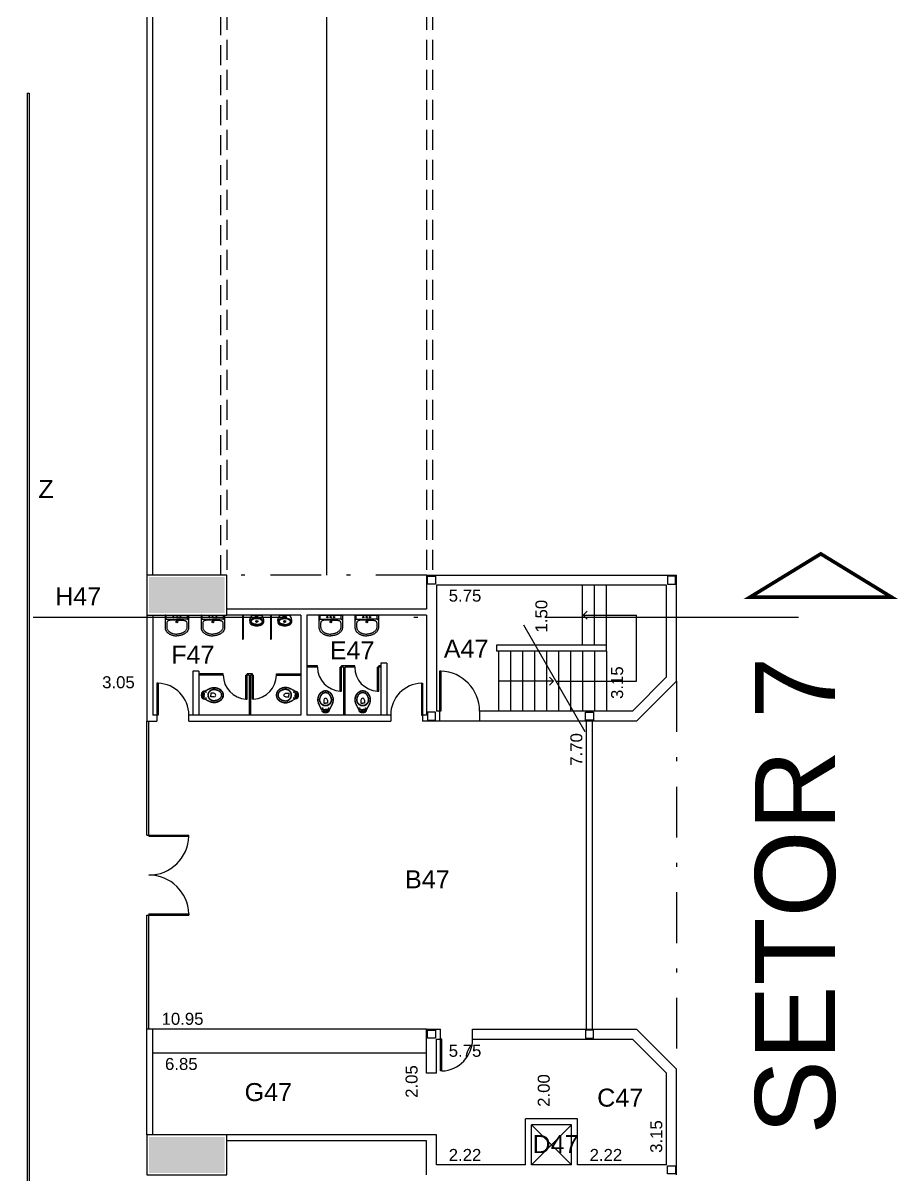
# Model space of a CAD drawing. Extents: x 1306 to 1544, y -75 to 211.
# Drawn here: x 1481.9 to 1503.79, y 127.08 to 155.88 of the extents above; entities that cross this region are included whole.
import ezdxf

# ---------------------------------------------------------------- set-up
doc = ezdxf.new("R2010")
doc.units = 0
doc.header["$LTSCALE"] = 2
doc.header["$PDMODE"] = 3
doc.linetypes.add('DASHDOT2', pattern=[12.7, 6.35, -3.175, 0, -3.175])
doc.linetypes.add('HIDDEN', pattern=[0.375, 0.25, -0.125])
doc.layers.get('0').update_dxf_attribs({"linetype": 'CONTINUOUS'})
doc.layers.get('DEFPOINTS').update_dxf_attribs({"linetype": 'CONTINUOUS'})
for name, color, linetype in [('01', 1, 'CONTINUOUS'), ('06', 6, 'CONTINUOUS'), ('DIVISÓRIAS-ARY', 2, 'CONTINUOUS'), ('ESQUADRIA-ARY', 2, 'CONTINUOUS'), ('HACHURAS-ARY', 9, 'CONTINUOUS'), ('INDIC-CORTE-TBS', 4, 'DASHDOT2'), ('INDICAÇÕES-ARY', 2, 'CONTINUOUS'), ('L_DECA', 7, 'CONTINUOUS'), ('PAREDE-ALTA-ARY', 1, 'CONTINUOUS'), ('PAREDE-BAIXA-ARY', 2, 'CONTINUOUS'), ('PEÇAS-SANIT-ARY', 7, 'CONTINUOUS'), ('PILARES-PRINC-ARY', 5, 'CONTINUOUS'), ('PILARES-SECUND-ARY', 5, 'CONTINUOUS'), ('PROJ-COBERTURA-ARY', 7, 'DASHDOT2'), ('RAMPA-INT-ARY', 7, 'CONTINUOUS'), ('RAMPA-PROJ-ARY', 7, 'HIDDEN'), ('TEXTO-PB-COR-ARY', 12, 'CONTINUOUS'), ('TEXTO-PB-COTAS-ARY', 12, 'CONTINUOUS'), ('TEXTOG-EP-ARY', 11, 'CONTINUOUS')]:
    doc.layers.add(name, color=color, linetype=linetype)
doc.styles.add('ARIAL', font='arial.ttf', dxfattribs={"height": 0.5})
doc.styles.add('SEM_ESCALA', font='arial.ttf')
doc.dimstyles.new('DIMTIC100-ARY', dxfattribs={"dimtxt": 0.3, "dimasz": 0.12, "dimexe": 0.1, "dimexo": 0.15, "dimgap": 0.1, "dimtad": 1, "dimjust": 1, "dimtoh": 1, "dimrnd": 0.01, "dimzin": 0, "dimdsep": 46, "dimtxsty": 'SEM_ESCALA', "dimblk1": 'NONE', "dimblk2": 'NONE', "dimsah": 1, "dimcen": -0.1, "dimdle": 0.06, "dimse1": 1, "dimse2": 1, "dimsd1": 1, "dimsd2": 1, "dimclrd": 1, "dimclre": 1, "dimclrt": 2, "dimadec": 0, "dimazin": 0, "dimtfac": 1, "dimtix": 1, "dimtmove": 2, "dimatfit": 3, "dimldrblk": 'NONE', "dimfxl": 1, "dimtolj": 1, "dimtzin": 0, "dimarcsym": 0})

# ---------------------------------------------------------------- blocks, each defined once
blk = doc.blocks.new('RAV10')
at = {"layer": 'L_DECA'}
blk.add_lwpolyline([(4.6, -12.9), (8.2, -12.9), (8.2, -12.9), (8.7, -13), (9.2, -13.2), (9.6, -13.5), (9.9, -14), (10.1, -14.3), (10.1, -14.3), (10.1, -14.3), (10.1, -14.3), (10.1, -14.3), (10.1, -14.3), (12.2, -18), (12.2, -18), (12.5, -18.6), (12.8, -19.1), (13.1, -19.6), (13.3, -20.1), (13.3, -20.1), (13.6, -20.6), (13.9, -21.1), (14.2, -21.5), (14.5, -22.1), (14.7, -22.6), (15, -23.1), (15.3, -23.6), (15.5, -24.1), (15.5, -24.1), (15.9, -24.8), (16.3, -25.6), (16.6, -26.3), (16.9, -27), (17.2, -27.8), (17.5, -28.6), (17.8, -29.4), (18, -30.2), (18, -30.2), (18.3, -31.4), (18.6, -32.6), (18.8, -33.9), (19, -35.2), (19.1, -36.4), (19.1, -37.7), (19.1, -39), (19, -40.3), (19, -40.3), (18.8, -41.6), (18.6, -42.9), (18.2, -44.2), (17.9, -45.5), (17.4, -46.8), (16.9, -48), (16.4, -49.3), (15.8, -50.4), (15.8, -50.4), (15.2, -51.4), (14.6, -52.3), (13.9, -53.1), (13.3, -53.9), (12.5, -54.8), (11.7, -55.5), (10.9, -56.3), (10.1, -57), (10.1, -57), (9, -57.8), (7.9, -58.5), (6.6, -59.1), (5.4, -59.6), (4.1, -60), (2.8, -60.3), (1.4, -60.4), (0, -60.5), (0, -60.5), (-1.4, -60.4), (-2.7, -60.3), (-4, -60), (-5.3, -59.6), (-6.6, -59.1), (-7.8, -58.5), (-9, -57.8), (-10.1, -57), (-10.1, -57), (-10.9, -56.3), (-11.7, -55.5), (-12.5, -54.8), (-13.2, -53.9), (-13.9, -53.1), (-14.5, -52.3), (-15.1, -51.4), (-15.7, -50.4), (-15.7, -50.4), (-16.3, -49.3), (-16.9, -48), (-17.4, -46.8), (-17.8, -45.5), (-18.2, -44.2), (-18.5, -42.9), (-18.7, -41.6), (-19, -40.3), (-19, -40.3), (-19, -39), (-19, -37.7), (-19, -36.4), (-18.9, -35.2), (-18.7, -33.9), (-18.5, -32.6), (-18.2, -31.4), (-17.9, -30.2), (-17.9, -30.2), (-17.7, -29.4), (-17.4, -28.6), (-17.1, -27.8), (-16.9, -27), (-16.6, -26.3), (-16.2, -25.6), (-15.8, -24.8), (-15.5, -24.1), (-15.5, -24.1), (-15.2, -23.6), (-15, -23.1), (-14.7, -22.6), (-14.4, -22.1), (-14.2, -21.5), (-13.9, -21.1), (-13.6, -20.6), (-13.3, -20.1), (-13.3, -20.1), (-13.1, -19.6), (-12.8, -19.1), (-12.4, -18.6), (-12.1, -18), (-10.1, -14.3), (-10.1, -14.3), (-10.1, -14.3), (-10.1, -14.3), (-10.1, -14.3), (-10.1, -14.3), (-9.8, -14), (-9.8, -14), (-9.6, -13.5), (-9.1, -13.2), (-8.6, -13), (-8.1, -12.9), (-4.5, -12.9)], dxfattribs=at)
at = {"layer": 'L_DECA', "color": 1}
for points in [[(12.2, -18), (13.3, -20.1), (13.3, -20.1), (13.6, -20.6), (13.8, -21.1), (14.1, -21.5), (14.3, -22.1), (14.5, -22.6), (14.7, -23.1), (15, -23.6), (15.2, -24.1), (15.2, -24.1), (15.5, -24.8), (15.9, -25.6), (16.2, -26.3), (16.6, -27.1), (16.9, -27.8), (17.1, -28.5), (17.4, -29.4), (17.6, -30.2), (17.6, -30.2), (17.9, -31.4), (18.1, -32.6), (18.3, -33.9), (18.5, -35.2), (18.5, -36.4), (18.5, -37.7), (18.5, -39), (18.4, -40.3), (18.4, -40.3), (18.2, -41.6), (17.9, -42.9), (17.6, -44.2), (17.2, -45.5), (16.7, -46.8), (16.2, -48), (15.6, -49.3), (15, -50.4), (15, -50.4), (14.4, -51.2), (13.9, -52), (13.3, -52.8), (12.8, -53.5), (12.2, -54.2), (11.5, -54.9), (10.9, -55.5), (10.1, -56.2), (10.1, -56.2), (9, -57.1), (7.9, -57.8), (6.6, -58.4), (5.4, -58.9), (4.1, -59.3), (2.8, -59.6), (1.4, -59.8), (0, -59.8), (0, -59.8), (-1.4, -59.8), (-2.7, -59.6), (-4.1, -59.3), (-5.3, -58.9), (-6.6, -58.4), (-7.8, -57.8), (-9, -57.1), (-10.1, -56.2), (-10.1, -56.2), (-10.8, -55.5), (-11.5, -54.9), (-12.1, -54.2), (-12.7, -53.5), (-13.3, -52.8), (-13.9, -52), (-14.4, -51.2), (-14.9, -50.4), (-14.9, -50.4), (-15.5, -49.3), (-16.1, -48), (-16.6, -46.8), (-17.1, -45.5), (-17.5, -44.2), (-17.9, -42.9), (-18.1, -41.6), (-18.3, -40.3), (-18.3, -40.3), (-18.4, -39.1), (-18.5, -37.7), (-18.5, -36.4), (-18.4, -35.2), (-18.2, -33.9), (-18, -32.6), (-17.8, -31.4), (-17.5, -30.2), (-17.5, -30.2), (-17.3, -29.4), (-17, -28.6), (-16.8, -27.8), (-16.5, -27.1), (-16.2, -26.3), (-15.8, -25.6), (-15.5, -24.8), (-15.2, -24.1), (-15.2, -24.1), (-15, -23.6), (-14.7, -23.1), (-14.5, -22.6), (-14.2, -22.1), (-14, -21.5), (-13.7, -21.1), (-13.5, -20.6), (-13.2, -20.1), (-12.1, -18)], [(-12.9, -30.2), (-12.9, -30.2), (-12.4, -29.3), (-11.9, -28.4), (-11.2, -27.7), (-10.6, -26.9), (-9.9, -26.2), (-9.2, -25.6), (-8.4, -25), (-7.5, -24.4), (-6.7, -23.9), (-5.8, -23.5), (-4.9, -23.1), (-3.9, -22.8), (-3, -22.6), (-2, -22.4), (-1, -22.3), (0, -22.2), (0, -22.2), (1, -22.3), (2, -22.4), (3, -22.6), (4, -22.8), (5, -23.1), (5.8, -23.5), (6.8, -23.9), (7.6, -24.4), (8.5, -25), (9.3, -25.6), (10, -26.2), (10.6, -26.9), (11.3, -27.7), (12, -28.4), (12.5, -29.3), (13, -30.2), (13, -30.2), (13.6, -31.3), (14, -32.6), (14.3, -33.8), (14.6, -35.1), (14.7, -36.4), (14.7, -37.7), (14.7, -39), (14.4, -40.3), (14.4, -40.3), (14.2, -41.6), (13.8, -42.9), (13.4, -44.2), (12.9, -45.5), (12.4, -46.8), (11.7, -48), (11.1, -49.3), (10.4, -50.4), (10.4, -50.4), (9.4, -51.7), (8.4, -52.8), (7.2, -53.8), (5.9, -54.6), (4.5, -55.2), (3.1, -55.8), (1.5, -56.1), (0, -56.2), (0, -56.2), (-1.5, -56.1), (-3.1, -55.8), (-4.4, -55.2), (-5.8, -54.6), (-7.1, -53.8), (-8.3, -52.8), (-9.3, -51.7), (-10.3, -50.4), (-10.3, -50.4), (-11, -49.3), (-11.7, -48), (-12.3, -46.8), (-12.8, -45.5), (-13.3, -44.2), (-13.7, -42.9), (-14.1, -41.6), (-14.4, -40.3), (-14.4, -40.3), (-14.6, -39), (-14.7, -37.7), (-14.6, -36.4), (-14.5, -35.1), (-14.2, -33.8), (-13.9, -32.6), (-13.5, -31.3), (-12.9, -30.2)], [(-12, -30.2), (-12, -30.2), (-11.5, -29.4), (-11, -28.6), (-10.4, -27.9), (-9.8, -27.2), (-9.1, -26.7), (-8.5, -26.1), (-7.7, -25.5), (-6.9, -25), (-6.1, -24.6), (-5.3, -24.2), (-4.5, -23.9), (-3.6, -23.6), (-2.8, -23.4), (-1.8, -23.2), (-0.9, -23.2), (0, -23.1), (0, -23.1), (0.9, -23.2), (1.9, -23.2), (2.8, -23.4), (3.6, -23.6), (4.5, -23.9), (5.4, -24.2), (6.2, -24.6), (7, -25), (7.7, -25.5), (8.5, -26.1), (9.2, -26.7), (9.8, -27.2), (10.4, -27.9), (11, -28.6), (11.5, -29.4), (12, -30.2), (12, -30.2), (12.7, -31.3), (13.2, -32.6), (13.6, -33.8), (13.9, -35), (14.1, -36.4), (14.1, -37.7), (14.1, -39), (13.9, -40.3), (13.9, -40.3), (13.6, -41.7), (13.2, -43), (12.8, -44.3), (12.3, -45.5), (11.7, -46.9), (11.1, -48.1), (10.4, -49.3), (9.6, -50.4), (9.6, -50.4), (8.8, -51.6), (7.8, -52.6), (6.7, -53.5), (5.5, -54.2), (4.2, -54.8), (2.8, -55.3), (1.5, -55.5), (0, -55.7), (0, -55.7), (-1.5, -55.5), (-2.8, -55.3), (-4.2, -54.8), (-5.4, -54.2), (-6.6, -53.5), (-7.7, -52.6), (-8.7, -51.6), (-9.6, -50.4), (-9.6, -50.4), (-10.3, -49.3), (-11, -48.1), (-11.7, -46.9), (-12.2, -45.5), (-12.7, -44.3), (-13.1, -43), (-13.5, -41.7), (-13.8, -40.3), (-13.8, -40.3), (-14, -39), (-14.1, -37.7), (-14, -36.4), (-13.9, -35), (-13.6, -33.8), (-13.2, -32.6), (-12.7, -31.3), (-12, -30.2)], [(-7.7, -9.4), (-8.1, -10.1), (-8.5, -10.8), (-8.6, -11.4), (-8.8, -12.2), (-8.8, -13.1)], [(-5.1, -12.9), (-5.1, -9.7), (-5.1, -7.8), (-5.1, -7.8), (-5.2, -7.6), (-5.3, -7.5), (-5.5, -7.4), (-5.9, -7.6), (-5.9, -7.6), (-6.4, -8), (-7.1, -8.6), (-7.7, -9.4)], [(5.1, -9.3), (5, -8.9), (4.6, -8.3), (3.9, -7.8), (3.1, -7.7), (0, -7.7), (-3.1, -7.7), (-3.1, -7.7), (-3.9, -7.8), (-4.5, -8.3), (-5, -8.9), (-5.1, -9.7)], [(4.6, -12.9), (4.6, -12.9), (4.2, -12.9), (3.9, -12.6), (3.6, -12.4), (3.6, -12), (3.6, -10.7), (3.6, -10.7), (3.6, -10.5), (3.6, -10.4), (3.7, -10.2), (3.9, -10.1), (3.9, -10.1), (3.9, -9.9), (3.9, -9.7), (3.8, -9.5), (3.6, -9.4), (0, -9.4), (-3.5, -9.4), (-3.5, -9.4), (-3.7, -9.5), (-3.9, -9.7), (-3.9, -9.9), (-3.8, -10.1), (-3.8, -10.1), (-3.6, -10.2), (-3.6, -10.4), (-3.5, -10.5), (-3.5, -10.7), (-3.5, -12), (-3.5, -12), (-3.6, -12.4), (-3.8, -12.6), (-4.1, -12.9), (-4.5, -12.9)], [(3.7, -10.3), (0, -10.3), (-3.6, -10.3)], [(5.1, -12.9), (5.1, -9.7), (5.1, -7.8), (5.1, -7.8), (5.2, -7.6), (5.3, -7.5), (5.5, -7.4), (5.9, -7.6), (5.9, -7.6), (6.4, -8), (7.1, -8.6), (7.7, -9.4)], [(7.7, -9.4), (8.1, -10.1), (8.5, -10.8), (8.6, -11.4), (8.8, -12.2), (8.8, -13.1)], [(-4.5, -37), (-4.5, -29), (0, -29)], [(4.6, -37), (4.6, -29), (0, -29)]]:
    blk.add_lwpolyline(points, dxfattribs=at)
at = {"layer": 'L_DECA', "color": 7}
for points in [[(10.1, -14.3), (10.1, -14.3), (10.1, -14.3), (10.1, -14.3), (10.1, -14.3), (10.1, -14.3), (9.6, -11.3), (9.6, -11.3), (9.3, -10.2), (8.9, -9.3), (8.3, -8.5), (7.7, -7.7), (6.9, -7), (6.1, -6.5), (5.1, -6.2), (4.1, -5.9), (4.1, -5.9), (3.6, -5.8), (3.1, -5.7), (2.6, -5.6), (2, -5.6), (1.5, -5.6), (1, -5.5), (0.5, -5.5), (0, -5.5), (0, -5.5), (-0.5, -5.5), (-1, -5.5), (-1.5, -5.6), (-2, -5.6), (-2.5, -5.6), (-3, -5.7), (-3.5, -5.8), (-4, -5.9), (-4, -5.9), (-5, -6.2), (-6, -6.5), (-6.9, -7), (-7.6, -7.7), (-8.2, -8.5), (-8.8, -9.3), (-9.3, -10.2), (-9.6, -11.3), (-10, -14.3), (-10, -14.3), (-10, -14.3), (-10, -14.3), (-10, -14.3), (-10.1, -14.3)], [(-4.5, -12.9), (0, -12.9)], [(4.6, -12.9), (0, -12.9)]]:
    blk.add_lwpolyline(points, dxfattribs=at)
at = {"layer": 'L_DECA', "color": 1}
for centre in [(-7.6, -17), (7.6, -17)]:
    blk.add_circle(centre, 0.672, dxfattribs=at)
blk.add_arc((0, -37), 4.56, 180, 0, dxfattribs=at)
blk = doc.blocks.new('DUO04')
at = {"layer": 'L_DECA'}
blk.add_line((-27.8, 0), (27.8, 0), dxfattribs=at)
at = {"layer": 'L_DECA', "color": 1}
for p, q in [((-26.5, -9.9), (-26.5, 0)), ((26.5, -9.9), (26.5, 0)), ((-26.5, -9.9), (0, -9.9)), ((26.5, -9.9), (0, -9.9))]:
    blk.add_line(p, q, dxfattribs=at)
at = {"layer": 'L_DECA', "color": 7}
for points in [[(-27.8, 0), (-27.8, 0), (-28.5, -0.1), (-29.1, -0.3), (-29.4, -0.8), (-29.5, -1.4), (-29.5, -23.9)], [(27.8, 0), (27.8, 0), (28.5, -0.1), (29.1, -0.3), (29.4, -0.8), (29.5, -1.4), (29.5, -23.9)], [(-29.5, -23.9), (-29.5, -29.7), (-29.5, -29.7), (-29.4, -32.1), (-28.9, -34.4), (-28.2, -36.5), (-27.2, -38.6), (-26.1, -40.5), (-24.7, -42.2), (-23.1, -43.8), (-21.3, -45.2), (-21.3, -45.2), (-20.2, -45.9), (-19.1, -46.6), (-18, -47.2), (-16.9, -47.9), (-15.7, -48.4), (-14.5, -49), (-13.3, -49.4), (-12.1, -49.9), (-10.8, -50.3), (-9.5, -50.5), (-8.2, -50.9), (-6.7, -51.1), (-4.8, -51.4), (-2.9, -51.5), (-1.4, -51.5), (0, -51.5)], [(29.5, -23.9), (29.5, -29.7), (29.5, -29.7), (29.4, -32.1), (28.9, -34.4), (28.2, -36.5), (27.2, -38.6), (26.1, -40.5), (24.7, -42.2), (23.1, -43.8), (21.3, -45.2), (21.3, -45.2), (20.2, -45.9), (19.1, -46.6), (18, -47.2), (16.9, -47.9), (15.7, -48.4), (14.5, -49), (13.3, -49.4), (12.1, -49.9), (10.8, -50.3), (9.5, -50.5), (8.2, -50.9), (6.7, -51.1), (4.8, -51.4), (2.9, -51.5), (1.4, -51.5), (0, -51.5)]]:
    blk.add_lwpolyline(points, dxfattribs=at)
at = {"layer": 'L_DECA', "color": 1}
for points in [[(-26.5, -9.9), (-26.9, -10), (-27.5, -10.1), (-28, -10.6), (-28.4, -11.2), (-28.7, -11.9), (-29, -12.7), (-29.2, -13.7), (-29.4, -15), (-29.5, -16.8)], [(0, -12.4), (0, -12.4), (-0.8, -12.4), (-1.4, -12.4), (-1.1, -12.4), (-1.8, -12.4), (-2.5, -12.4), (-3.3, -12.4), (-3.9, -12.4), (-4.7, -12.4), (-7.9, -12.4), (-8.6, -12.4), (-9.3, -12.4), (-10, -12.4), (-10.7, -12.4), (-11.4, -12.4), (-12, -12.4), (-12.7, -12.4), (-12.7, -12.4), (-13.7, -12.4), (-14.7, -12.5), (-15.8, -12.6), (-16.8, -12.8), (-17.8, -13), (-18.8, -13.2), (-19.8, -13.5), (-20.8, -13.7), (-20.8, -13.7), (-21.7, -14.1), (-22.6, -14.7), (-23.3, -15.4), (-23.9, -16.1), (-24.5, -17), (-24.8, -18), (-25.1, -19), (-25.2, -20), (-25.2, -20), (-25.2, -21.8), (-25.2, -23.1), (-25.2, -23.9)], [(-25.2, -23.9), (-25.2, -27.3), (-25.2, -29.6), (-25.2, -29.6), (-25, -31.4), (-24.8, -33.1), (-24.2, -34.8), (-23.5, -36.3), (-22.6, -37.8), (-21.6, -39.1), (-20.4, -40.4), (-19.1, -41.4), (-19.1, -41.4), (-18.1, -42.1), (-17.1, -42.7), (-16.2, -43.3), (-15.2, -43.9), (-14.1, -44.4), (-13, -44.8), (-11.9, -45.3), (-10.8, -45.7), (-9.7, -46.1), (-8.6, -46.4), (-6.7, -46.8), (-5.2, -47), (-3.3, -47.2), (-2.1, -47.2), (-1, -47.2), (0, -47.2)], [(0, -12.4), (0, -12.4), (0.8, -12.4), (1.4, -12.4), (1.1, -12.4), (1.8, -12.4), (2.5, -12.4), (3.3, -12.4), (3.9, -12.4), (4.7, -12.4), (7.9, -12.4), (8.6, -12.4), (9.3, -12.4), (10, -12.4), (10.7, -12.4), (11.4, -12.4), (12, -12.4), (12.7, -12.4), (12.7, -12.4), (13.7, -12.4), (14.7, -12.5), (15.8, -12.6), (16.8, -12.8), (17.8, -13), (18.8, -13.2), (19.8, -13.5), (20.8, -13.7), (20.8, -13.7), (21.7, -14.1), (22.6, -14.7), (23.3, -15.4), (23.9, -16.1), (24.5, -17), (24.8, -18), (25.1, -19), (25.2, -20), (25.2, -20), (25.2, -21.8), (25.2, -23.1), (25.2, -23.9)], [(25.2, -23.9), (25.2, -27.3), (25.2, -29.6), (25.2, -29.6), (25, -31.4), (24.8, -33.1), (24.2, -34.8), (23.5, -36.3), (22.6, -37.8), (21.6, -39.1), (20.4, -40.4), (19.1, -41.4), (19.1, -41.4), (18.1, -42.1), (17.1, -42.7), (16.2, -43.3), (15.2, -43.9), (14.1, -44.4), (13, -44.8), (11.9, -45.3), (10.8, -45.7), (9.7, -46.1), (8.6, -46.4), (6.7, -46.8), (5.2, -47), (3.3, -47.2), (2.1, -47.2), (1, -47.2), (0, -47.2)], [(26.5, -9.9), (26.9, -10), (27.5, -10.1), (28, -10.6), (28.4, -11.2), (28.7, -11.9), (29, -12.7), (29.2, -13.7), (29.4, -15), (29.5, -16.8)]]:
    blk.add_lwpolyline(points, dxfattribs=at)
for centre, radius in [((-8.5, -4.9), 1.75), ((0, -17), 2.25), ((0, -4.9), 1.75), ((0, -17), 0.981), ((8.5, -4.9), 1.75)]:
    blk.add_circle(centre, radius, dxfattribs=at)
blk = doc.blocks.new('MIC01')
at = {"layer": 'L_DECA'}
blk.add_line((-10, 0), (10, 0), dxfattribs=at)
at = {"layer": 'L_DECA', "color": 1}
for p, q in [((-5.3, 0), (-4.5, -2.2)), ((5.3, 0), (4.5, -2.2)), ((-4.5, -2.2), (0, -2.2)), ((4.5, -2.2), (0, -2.2))]:
    blk.add_line(p, q, dxfattribs=at)
for points in [[(0, -7.1, 0.058109), (-7, -8, 0.07175), (-12.3, -10.1, 0.106494), (-16.3, -13.6, 0.158235), (-17.4, -17.1, 0.158235)], [(0, -23.1, -0.04416), (-5.4, -22.6, -0.058504), (-9.4, -21.4, -0.100522), (-12.6, -19.1, -0.041446), (-13.7, -17.2, -0.101301), (-14.1, -15.3, -0.003595), (-14.1, -15.1)], [(17.4, -17.1, 0.158235), (16.3, -13.6, 0.106494), (12.3, -10.1, 0.07175), (7, -8, 0.058109), (0, -7.1, 0.058109)], [(0, -23.1, 0.04416), (5.4, -22.6, 0.058504), (9.4, -21.4, 0.100522), (12.6, -19.1, 0.041446), (13.7, -17.2, 0.101301), (14.1, -15.3, 0.003595), (14.1, -15.1)]]:
    blk.add_lwpolyline(points, format="xyb", dxfattribs=at)
at = {"layer": 'L_DECA'}
blk.add_lwpolyline([(-17.4, -17.1, 0.158235), (-16.3, -20.6, 0.106494), (-12.3, -24.1, 0.07175), (-7, -26.2, 0.058109), (0, -27, 0.058109), (7, -26.2, 0.07175), (12.3, -24.1, 0.106494), (16.3, -20.6, 0.158235), (17.4, -17.1, 0.158235)], format="xyb", dxfattribs=at)
at = {"layer": 'L_DECA', "color": 1}
blk.add_lwpolyline([(0, -9, 0.056411), (-5.8, -9.7, 0.070161), (-10.3, -11.4, 0.106104), (-13.6, -14.3, 0.161988), (-14.5, -17.1, 0.161988), (-13.6, -19.9, 0.106104), (-10.3, -22.8, 0.070161), (-5.8, -24.5, 0.056411), (0, -25.1, 0.056411), (5.8, -24.5, 0.070161), (10.3, -22.8, 0.106104), (13.6, -19.9, 0.161988), (14.5, -17.1, 0.161988), (13.6, -14.3, 0.106104), (10.3, -11.4, 0.070161), (5.8, -9.7, 0.056411)], format="xyb", close=True, dxfattribs=at)
for centre, radius in [((-2, -14.6), 0.51), ((-2, -16.7), 0.51), ((0, -4.7), 1.76), ((0, -4.7), 0.844), ((0, -13.6), 0.51), ((0, -15.7), 0.51), ((0, -17.8), 0.51), ((2, -14.6), 0.51), ((2, -16.7), 0.51)]:
    blk.add_circle(centre, radius, dxfattribs=at)
at = {"layer": 'L_DECA'}
for centre, start, end in [((-2.6, -13.5), 118.7979, 195.9069), ((2.6, -13.5), 344.0931, 61.2021)]:
    blk.add_arc(centre, 15.4, start, end, dxfattribs=at)
blk = doc.blocks.new('*D86')
at = {"layer": 'DEFPOINTS', "color": 0, "linetype": 'ByBlock', "ltscale": 0.5}
for p in [(1485.144, 130.127), (1491.994, 130.127), (1491.994, 129.598)]:
    blk.add_point(p, dxfattribs=at)
at = {"color": 2, "linetype": 'ByBlock', "ltscale": 0.5, "insert": (1485.855, 129.851), "char_height": 0.3, "attachment_point": 5, "style": 'SEM_ESCALA'}
blk.add_mtext('\\A1;6.85', dxfattribs=at)
blk = doc.blocks.new('_NONE')
at = {"color": 0, "linetype": 'ByBlock', "ltscale": 0.5}
blk.add_circle((0, 0), 0.25, dxfattribs=at)
blk = doc.blocks.new('*D87')
at = {"layer": 'DEFPOINTS', "color": 0, "linetype": 'ByBlock', "ltscale": 0.5}
for p in [(1491.994, 130.127), (1491.872, 128.077), (1491.994, 128.077)]:
    blk.add_point(p, dxfattribs=at)
at = {"color": 2, "linetype": 'ByBlock', "ltscale": 0.5, "insert": (1491.619, 129.414), "char_height": 0.3, "attachment_point": 5, "rotation": 90, "style": 'SEM_ESCALA'}
blk.add_mtext('\\A1;2.05', dxfattribs=at)
blk = doc.blocks.new('*D88')
at = {"layer": 'DEFPOINTS', "color": 0, "linetype": 'ByBlock', "ltscale": 0.5}
for p in [(1492.244, 127.327), (1494.469, 127.327), (1494.469, 127.327)]:
    blk.add_point(p, dxfattribs=at)
at = {"color": 2, "linetype": 'ByBlock', "ltscale": 0.5, "insert": (1492.954, 127.578), "char_height": 0.3, "attachment_point": 5, "style": 'SEM_ESCALA'}
blk.add_mtext('\\A1;2.22', dxfattribs=at)
blk = doc.blocks.new('*D89')
at = {"layer": 'DEFPOINTS', "color": 0, "linetype": 'ByBlock', "ltscale": 0.5}
for p in [(1495.769, 127.327), (1497.994, 127.327), (1497.994, 127.327)]:
    blk.add_point(p, dxfattribs=at)
at = {"color": 2, "linetype": 'ByBlock', "ltscale": 0.5, "insert": (1496.479, 127.578), "char_height": 0.3, "attachment_point": 5, "style": 'SEM_ESCALA'}
blk.add_mtext('\\A1;2.22', dxfattribs=at)
blk = doc.blocks.new('*D90')
at = {"layer": 'DEFPOINTS', "color": 0, "linetype": 'ByBlock', "ltscale": 0.5}
for p in [(1497.994, 130.477), (1497.994, 130.477), (1497.994, 127.327)]:
    blk.add_point(p, dxfattribs=at)
at = {"color": 2, "linetype": 'ByBlock', "ltscale": 0.5, "insert": (1497.74, 128.038), "char_height": 0.3, "attachment_point": 5, "rotation": 90, "style": 'SEM_ESCALA'}
blk.add_mtext('\\A1;3.15', dxfattribs=at)
blk = doc.blocks.new('*D91')
at = {"layer": 'DEFPOINTS', "color": 0, "linetype": 'ByBlock', "ltscale": 0.5}
for p in [(1494.469, 130.477), (1495.178, 130.477), (1494.469, 128.477)]:
    blk.add_point(p, dxfattribs=at)
at = {"color": 2, "linetype": 'ByBlock', "ltscale": 0.5, "insert": (1494.925, 129.189), "char_height": 0.3, "attachment_point": 5, "rotation": 90, "style": 'SEM_ESCALA'}
blk.add_mtext('\\A1;2.00', dxfattribs=at)
blk = doc.blocks.new('*D92')
at = {"layer": 'DEFPOINTS', "color": 0, "linetype": 'ByBlock', "ltscale": 0.5}
for p in [(1492.244, 130.477), (1497.994, 130.477), (1497.994, 129.927)]:
    blk.add_point(p, dxfattribs=at)
at = {"color": 2, "linetype": 'ByBlock', "ltscale": 0.5, "insert": (1492.954, 130.18), "char_height": 0.3, "attachment_point": 5, "style": 'SEM_ESCALA'}
blk.add_mtext('\\A1;5.75', dxfattribs=at)
blk = doc.blocks.new('*D93')
at = {"layer": 'DEFPOINTS', "color": 0, "linetype": 'ByBlock', "ltscale": 0.5}
for p in [(1497.994, 141.827), (1497.994, 141.827), (1497.994, 138.677)]:
    blk.add_point(p, dxfattribs=at)
at = {"color": 2, "linetype": 'ByBlock', "ltscale": 0.5, "insert": (1497.74, 139.388), "char_height": 0.3, "attachment_point": 5, "rotation": 90, "style": 'SEM_ESCALA'}
blk.add_mtext('\\A1;3.15', dxfattribs=at)
blk = doc.blocks.new('*D94')
at = {"layer": 'DEFPOINTS', "color": 0, "linetype": 'ByBlock', "ltscale": 0.5}
for p in [(1492.244, 141.827), (1497.994, 141.827), (1497.994, 141.31)]:
    blk.add_point(p, dxfattribs=at)
at = {"color": 2, "linetype": 'ByBlock', "ltscale": 0.5, "insert": (1492.954, 141.563), "char_height": 0.3, "attachment_point": 5, "style": 'SEM_ESCALA'}
blk.add_mtext('\\A1;5.75', dxfattribs=at)
blk = doc.blocks.new('*D95')
at = {"layer": 'DEFPOINTS', "color": 0, "linetype": 'ByBlock', "ltscale": 0.5}
for p in [(1495.119, 141.827), (1495.894, 141.827), (1495.894, 140.327)]:
    blk.add_point(p, dxfattribs=at)
at = {"color": 2, "linetype": 'ByBlock', "ltscale": 0.5, "insert": (1494.866, 141.052), "char_height": 0.3, "attachment_point": 5, "rotation": 90, "style": 'SEM_ESCALA'}
blk.add_mtext('\\A1;1.50', dxfattribs=at)
blk = doc.blocks.new('*D96')
at = {"layer": 'DEFPOINTS', "color": 0, "linetype": 'ByBlock', "ltscale": 0.5}
for p in [(1495.969, 138.427), (1495.994, 130.727), (1495.994, 130.727)]:
    blk.add_point(p, dxfattribs=at)
at = {"color": 2, "linetype": 'ByBlock', "ltscale": 0.5, "insert": (1495.741, 137.719), "char_height": 0.3, "attachment_point": 5, "rotation": 90, "style": 'SEM_ESCALA'}
blk.add_mtext('\\A1;7.70', dxfattribs=at)
blk = doc.blocks.new('*D97')
at = {"layer": 'DEFPOINTS', "color": 0, "linetype": 'ByBlock', "ltscale": 0.5}
for p in [(1485.044, 132.152), (1495.994, 132.152), (1495.994, 130.727)]:
    blk.add_point(p, dxfattribs=at)
at = {"color": 2, "linetype": 'ByBlock', "ltscale": 0.5, "insert": (1485.886, 130.98), "char_height": 0.3, "attachment_point": 5, "style": 'SEM_ESCALA'}
blk.add_mtext('\\A1;10.95', dxfattribs=at)
blk = doc.blocks.new('*D99')
at = {"layer": 'DEFPOINTS', "color": 0, "linetype": 'ByBlock', "ltscale": 0.5}
for p in [(1481.947, 139.144), (1481.947, 138.427), (1484.994, 138.427)]:
    blk.add_point(p, dxfattribs=at)
at = {"color": 2, "linetype": 'ByBlock', "ltscale": 0.5, "insert": (1484.283, 139.397), "char_height": 0.3, "attachment_point": 5, "style": 'SEM_ESCALA'}
blk.add_mtext('\\A1;3.05', dxfattribs=at)

msp = doc.modelspace()

# ---------------------------------------------------------------- hatches: boundary and pattern name
at = {"layer": 'HACHURAS-ARY', "ltscale": 0.5}
for points in [[(1486.944, 142.027), (1485.044, 142.027), (1485.044, 141.127), (1486.944, 141.127)], [(1486.944, 128.027), (1485.044, 128.027), (1485.044, 127.127), (1486.944, 127.127)]]:
    msp.add_hatch(color=256, dxfattribs=at).paths.add_polyline_path(points)

# ---------------------------------------------------------------- linework, layer by layer
at = {"layer": '01', "ltscale": 0.5}
for p, q in [((1494.469, 127.327), (1494.469, 128.477)), ((1494.619, 127.327), (1494.619, 128.327)), ((1495.619, 127.327), (1495.619, 128.327)), ((1495.769, 127.327), (1495.769, 128.477))]:
    msp.add_line(p, q, dxfattribs=at)
at = {"layer": '06', "ltscale": 0.5}
for p, q in [((1495.908, 141.077), (1496.007, 141.176)), ((1495.908, 141.077), (1496.007, 140.978)), ((1495.167, 139.427), (1495.068, 139.526)), ((1495.167, 139.427), (1495.068, 139.328))]:
    msp.add_line(p, q, dxfattribs=at)
at = {"layer": 'DIVISÓRIAS-ARY'}
for p, q in [((1487.384, 141.078), (1487.383, 140.478)), ((1487.404, 141.078), (1487.403, 140.478)), ((1488.084, 141.077), (1488.083, 140.477)), ((1488.104, 141.077), (1488.103, 140.477)), ((1487.383, 140.478), (1487.403, 140.478)), ((1488.083, 140.477), (1488.103, 140.477)), ((1489.264, 139.807), (1488.994, 139.807)), ((1489.264, 139.777), (1488.994, 139.777)), ((1489.264, 139.777), (1489.264, 139.807)), ((1489.834, 139.178), (1489.834, 139.777)), ((1489.864, 139.777), (1489.834, 139.777)), ((1489.864, 139.178), (1489.864, 139.807)), ((1490.194, 139.807), (1489.864, 139.807)), ((1489.914, 139.777), (1489.864, 139.777)), ((1489.914, 139.777), (1489.914, 138.577)), ((1489.944, 139.777), (1489.944, 138.577)), ((1490.194, 139.777), (1489.944, 139.777)), ((1490.194, 139.777), (1490.194, 139.807)), ((1490.764, 139.178), (1490.764, 139.777)), ((1490.794, 139.777), (1490.764, 139.777)), ((1490.794, 139.178), (1490.794, 139.807)), ((1490.844, 139.807), (1490.794, 139.807)), ((1490.844, 139.777), (1490.794, 139.777)), ((1486.904, 139.607), (1486.294, 139.607)), ((1486.904, 139.577), (1486.294, 139.577)), ((1486.904, 139.577), (1486.904, 139.607)), ((1487.474, 138.978), (1487.474, 139.577)), ((1487.504, 139.577), (1487.474, 139.577)), ((1487.634, 139.607), (1487.504, 139.607)), ((1487.504, 138.978), (1487.504, 139.607)), ((1487.554, 139.577), (1487.504, 139.577)), ((1487.634, 139.577), (1487.584, 139.577)), ((1487.634, 138.978), (1487.634, 139.607)), ((1487.634, 139.577), (1487.664, 139.577)), ((1487.664, 138.978), (1487.664, 139.577)), ((1488.234, 139.607), (1488.844, 139.607)), ((1488.234, 139.577), (1488.234, 139.607)), ((1488.234, 139.577), (1488.844, 139.577)), ((1492.349, 139.677), (1492.319, 139.677)), ((1492.319, 139.677), (1492.319, 138.677)), ((1492.349, 139.677), (1492.349, 138.677)), ((1485.274, 139.377), (1485.244, 139.377)), ((1485.244, 139.377), (1485.244, 138.577)), ((1485.274, 139.377), (1485.274, 138.577)), ((1489.834, 139.178), (1489.864, 139.178)), ((1490.764, 139.178), (1490.794, 139.178)), ((1491.864, 139.377), (1491.894, 139.377)), ((1491.864, 139.377), (1491.864, 138.577)), ((1491.894, 139.377), (1491.894, 138.577)), ((1487.474, 138.978), (1487.504, 138.978)), ((1487.664, 138.978), (1487.634, 138.978)), ((1485.274, 138.577), (1485.244, 138.577)), ((1491.864, 138.577), (1491.894, 138.577)), ((1492.349, 138.677), (1492.319, 138.677)), ((1492.374, 130.477), (1492.344, 130.477)), ((1492.344, 129.678), (1492.344, 130.477)), ((1492.374, 129.678), (1492.374, 130.477)), ((1492.374, 129.678), (1492.344, 129.678))]:
    msp.add_line(p, q, dxfattribs=at)
at = {"layer": 'DIVISÓRIAS-ARY', "color": 7, "ltscale": 0.5}
for centre, radius, start, end in [((1489.864, 139.777), 0.6, 180, 267.134), ((1490.794, 139.777), 0.6, 180, 267.134), ((1487.504, 139.577), 0.6, 180, 267.134), ((1487.634, 139.577), 0.6, 272.866, 0), ((1492.319, 138.677), 1, 0, 88.2809), ((1485.244, 138.577), 0.8, 0, 87.8509), ((1491.894, 138.577), 0.8, 92.1491, 180), ((1492.344, 130.477), 0.8, 272.1491, 360)]:
    msp.add_arc(centre, radius, start, end, dxfattribs=at)
at = {"layer": 'ESQUADRIA-ARY'}
for p, q in [((1481.997, 154.13), (1481.997, 115.025)), ((1481.997, 154.13), (1482.047, 154.13)), ((1482.047, 154.13), (1482.047, 115.025)), ((1484.994, 135.577), (1484.994, 138.427)), ((1485.044, 135.577), (1485.044, 138.427)), ((1484.994, 135.577), (1486.043, 135.577)), ((1485.044, 135.577), (1485.044, 135.547)), ((1485.044, 135.547), (1486.043, 135.547)), ((1486.043, 135.547), (1486.043, 135.577)), ((1484.994, 133.577), (1486.043, 133.577)), ((1484.994, 130.727), (1484.994, 133.577)), ((1485.044, 133.607), (1485.044, 133.577)), ((1485.044, 133.607), (1486.043, 133.607)), ((1485.044, 130.727), (1485.044, 133.577)), ((1486.043, 133.607), (1486.043, 133.577)), ((1491.994, 130.727), (1485.144, 130.727)), ((1491.994, 130.127), (1485.144, 130.127))]:
    msp.add_line(p, q, dxfattribs=at)
at = {"layer": 'ESQUADRIA-ARY', "color": 7}
for centre, start, end in [((1485.044, 135.577), 270, 358.2809), ((1485.044, 133.577), 1.7191, 90)]:
    msp.add_arc(centre, 1, start, end, dxfattribs=at)
at = {"layer": 'INDIC-CORTE-TBS', "ltscale": 0.5}
msp.add_line((1430.947, 141.027), (1503.657, 141.027), dxfattribs=at)
at = {"layer": 'INDIC-CORTE-TBS', "linetype": 'Continuous', "ltscale": 0.5, "const_width": 0.0899}
msp.add_lwpolyline([(1500.084, 141.527), (1501.855, 142.61), (1503.626, 141.527)], close=True, dxfattribs=at)
at = {"layer": 'INDICAÇÕES-ARY', "ltscale": 0.5}
for p, q in [((1495.908, 141.077), (1497.244, 141.077)), ((1497.244, 139.427), (1497.244, 141.077)), ((1495.167, 139.427), (1493.794, 139.427)), ((1495.232, 139.427), (1497.244, 139.427)), ((1493.319, 138.427), (1492.319, 138.427)), ((1495.619, 128.327), (1494.619, 127.327)), ((1495.619, 127.327), (1494.619, 128.327))]:
    msp.add_line(p, q, dxfattribs=at)
at = {"layer": 'INDICAÇÕES-ARY'}
msp.add_line((1495.962, 138.163), (1494.423, 140.827), dxfattribs=at)
at = {"layer": 'PAREDE-ALTA-ARY'}
for p, q in [((1491.994, 142.077), (1498.244, 142.077)), ((1491.994, 142.077), (1491.994, 141.227)), ((1498.244, 139.427), (1498.244, 142.077)), ((1497.994, 141.827), (1492.244, 141.827)), ((1492.244, 141.827), (1492.244, 138.677)), ((1497.994, 139.531), (1497.994, 141.827)), ((1491.994, 141.227), (1486.994, 141.227)), ((1484.994, 141.077), (1484.994, 138.427)), ((1485.144, 141.077), (1485.144, 138.577)), ((1488.844, 141.077), (1486.994, 141.077)), ((1488.844, 141.077), (1488.844, 138.577)), ((1488.994, 141.077), (1488.994, 138.577)), ((1491.994, 141.077), (1488.994, 141.077)), ((1491.994, 141.077), (1491.994, 138.577)), ((1493.744, 140.327), (1493.744, 140.177)), ((1496.494, 140.327), (1493.744, 140.327)), ((1496.494, 140.177), (1496.494, 140.327)), ((1496.494, 140.177), (1493.744, 140.177)), ((1497.14, 138.677), (1497.994, 139.531)), ((1497.244, 138.427), (1498.244, 139.427)), ((1485.244, 138.577), (1485.144, 138.577)), ((1485.244, 138.577), (1485.244, 138.427)), ((1488.844, 138.577), (1486.044, 138.577)), ((1486.044, 138.427), (1486.044, 138.577)), ((1491.094, 138.577), (1488.994, 138.577)), ((1491.094, 138.577), (1491.094, 138.427)), ((1491.894, 138.577), (1491.894, 138.427)), ((1491.994, 138.577), (1491.894, 138.577)), ((1492.319, 138.677), (1492.244, 138.677)), ((1492.319, 138.677), (1492.319, 138.427)), ((1497.14, 138.677), (1493.319, 138.677)), ((1493.319, 138.677), (1493.319, 138.427)), ((1484.994, 138.427), (1485.244, 138.427)), ((1486.044, 138.427), (1491.094, 138.427)), ((1492.319, 138.427), (1491.894, 138.427)), ((1497.244, 138.427), (1493.319, 138.427)), ((1491.994, 129.627), (1491.994, 130.727)), ((1491.994, 130.727), (1492.344, 130.727)), ((1492.344, 130.477), (1492.344, 130.727)), ((1493.144, 130.477), (1493.144, 130.727)), ((1493.144, 130.727), (1497.244, 130.727)), ((1497.244, 130.727), (1498.244, 129.727)), ((1492.244, 130.477), (1492.344, 130.477)), ((1492.244, 129.627), (1492.244, 130.477)), ((1493.144, 130.477), (1497.14, 130.477)), ((1497.14, 130.477), (1497.994, 129.624)), ((1498.244, 127.077), (1498.244, 129.727)), ((1492.244, 129.627), (1491.994, 129.627)), ((1497.994, 127.327), (1497.994, 129.624)), ((1495.769, 128.477), (1494.469, 128.477)), ((1495.619, 128.327), (1494.619, 128.327)), ((1492.244, 128.077), (1486.994, 128.077)), ((1491.994, 127.927), (1486.994, 127.927)), ((1491.994, 127.077), (1491.994, 127.927)), ((1492.244, 127.327), (1492.244, 128.077)), ((1494.469, 127.327), (1492.244, 127.327)), ((1495.619, 127.327), (1494.619, 127.327)), ((1497.994, 127.327), (1495.769, 127.327))]:
    msp.add_line(p, q, dxfattribs=at)
at = {"layer": 'PAREDE-ALTA-ARY', "ltscale": 0.5}
for p, q in [((1484.994, 128.077), (1484.994, 130.727)), ((1485.144, 130.727), (1484.994, 130.727)), ((1485.144, 128.077), (1485.144, 130.727))]:
    msp.add_line(p, q, dxfattribs=at)
at = {"layer": 'PAREDE-BAIXA-ARY'}
for p, q in [((1484.994, 156.55), (1484.994, 142.077)), ((1485.144, 142.077), (1485.144, 156.437)), ((1490.994, 139.877), (1490.844, 139.877)), ((1490.844, 139.877), (1490.844, 138.577)), ((1490.994, 139.877), (1490.994, 138.577)), ((1486.144, 139.677), (1486.144, 138.577)), ((1486.294, 139.677), (1486.144, 139.677)), ((1486.294, 139.677), (1486.294, 138.577)), ((1487.554, 139.577), (1487.554, 138.577)), ((1487.584, 139.577), (1487.584, 138.577)), ((1495.994, 130.727), (1495.994, 138.427)), ((1496.144, 130.727), (1496.144, 138.427))]:
    msp.add_line(p, q, dxfattribs=at)
at = {"layer": 'PILARES-PRINC-ARY'}
for points in [[(1486.994, 141.077), (1486.994, 142.077), (1484.994, 142.077), (1484.994, 141.077)], [(1486.994, 127.077), (1486.994, 128.077), (1484.994, 128.077), (1484.994, 127.077)]]:
    msp.add_lwpolyline(points, close=True, dxfattribs=at)
at = {"layer": 'PILARES-SECUND-ARY'}
for points in [[(1492.019, 141.852), (1492.019, 142.052), (1492.219, 142.052), (1492.219, 141.852)], [(1498.219, 141.852), (1498.219, 142.052), (1498.019, 142.052), (1498.019, 141.852)], [(1492.019, 138.652), (1492.019, 138.452), (1492.219, 138.452), (1492.219, 138.652)], [(1496.169, 138.652), (1496.169, 138.452), (1495.969, 138.452), (1495.969, 138.652)], [(1492.019, 130.502), (1492.019, 130.702), (1492.219, 130.702), (1492.219, 130.502)], [(1496.169, 130.502), (1496.169, 130.702), (1495.969, 130.702), (1495.969, 130.502)], [(1498.219, 127.302), (1498.219, 127.102), (1498.019, 127.102), (1498.019, 127.302)]]:
    msp.add_lwpolyline(points, close=True, dxfattribs=at)
at = {"layer": 'PROJ-COBERTURA-ARY', "ltscale": 0.1}
for p, q in [((1491.994, 142.077), (1486.994, 142.077)), ((1498.244, 139.427), (1498.244, 129.727))]:
    msp.add_line(p, q, dxfattribs=at)
at = {"layer": 'RAMPA-INT-ARY'}
for p, q in [((1495.894, 140.327), (1495.894, 141.827)), ((1496.194, 140.327), (1496.194, 141.827)), ((1496.494, 140.327), (1496.494, 141.827)), ((1493.794, 140.177), (1493.794, 138.677)), ((1494.094, 140.177), (1494.094, 138.677)), ((1494.394, 140.177), (1494.394, 138.677)), ((1494.694, 140.177), (1494.694, 138.677)), ((1494.994, 140.177), (1494.994, 138.677)), ((1495.294, 140.177), (1495.294, 138.677)), ((1495.594, 140.177), (1495.594, 138.677)), ((1495.894, 140.177), (1495.894, 138.677)), ((1496.194, 140.177), (1496.194, 138.677)), ((1496.494, 140.177), (1496.494, 138.677))]:
    msp.add_line(p, q, dxfattribs=at)
msp.add_lwpolyline([(1489.494, 142.077), (1489.494, 156.964, 0.738139), (1483.101, 158.935, 0.738139)], format="xyb", dxfattribs=at)
at = {"layer": 'RAMPA-PROJ-ARY'}
for points in [[(1481.086, 160.67, -0.719528), (1492.144, 156.964), (1492.144, 142.077)], [(1481.193, 160.563, -0.720853), (1491.994, 156.964), (1491.994, 142.077)]]:
    msp.add_lwpolyline(points, format="xyb", dxfattribs=at)
for points in [[(1486.994, 156.964), (1486.994, 142.077)], [(1486.844, 142.077), (1486.844, 156.437)]]:
    msp.add_lwpolyline(points, dxfattribs=at)

# ---------------------------------------------------------------- block references
at = {"layer": 'PEÇAS-SANIT-ARY', "ltscale": 0.5, "xscale": 0.01, "yscale": 0.01, "zscale": 0.01}
for p in [(1485.744, 141.077), (1486.644, 141.077), (1489.594, 141.077), (1490.494, 141.077)]:
    msp.add_blockref('DUO04', p, dxfattribs=at)
at = {"layer": 'PEÇAS-SANIT-ARY', "xscale": 0.01, "yscale": 0.01, "zscale": 0.01, "rotation": 359.9569174750632}
for p in [(1487.744, 141.078), (1488.444, 141.077)]:
    msp.add_blockref('MIC01', p, dxfattribs=at)
at = {"layer": 'PEÇAS-SANIT-ARY', "ltscale": 0.5, "yscale": 0.01, "zscale": 0.01}
for p, xscale, rotation in [((1486.301, 139.077), 0.01, 90), ((1488.836, 139.077), -0.01, 270), ((1489.464, 138.585), 0.01, 180), ((1490.394, 138.585), 0.01, 180)]:
    msp.add_blockref('RAV10', p, dxfattribs=dict(at, xscale=xscale, rotation=rotation))

# ---------------------------------------------------------------- texts
at = {"layer": 'TEXTO-PB-COR-ARY', "style": 'ARIAL'}
for s, p in [('Z', (1482.278, 144.003)), ('H47', (1482.698, 141.325)), ('F47', (1485.602, 139.862)), ('E47', (1489.571, 139.973)), ('A47', (1492.423, 140.013)), ('B47', (1491.453, 134.246)), ('G47', (1487.439, 128.925)), ('C47', (1496.26, 128.786)), ('D47', (1494.641, 127.623))]:
    msp.add_text(s, height=0.45, dxfattribs=at).set_placement(p)
at = {"layer": 'TEXTOG-EP-ARY', "style": 'ARIAL'}
msp.add_text('SETOR 7', height=2, rotation=90, dxfattribs=at).set_placement((1502.21, 128.086))

# ---------------------------------------------------------------- dimensions: what is measured, and where the dimension line sits
at = {"layer": 'TEXTO-PB-COTAS-ARY', "ltscale": 0.5}
for base, p1, p2, picture, middle in [((1497.994, 141.31), (1492.244, 141.827), (1497.994, 141.827), '*D94', (1492.954, 141.563)), ((1481.947, 139.144), (1484.994, 138.427), (1481.947, 138.427), '*D99', (1484.283, 139.397)), ((1495.994, 130.727), (1485.044, 132.152), (1495.994, 132.152), '*D97', (1485.886, 130.98)), ((1497.994, 129.927), (1492.244, 130.477), (1497.994, 130.477), '*D92', (1492.954, 130.18)), ((1491.994, 129.598), (1485.144, 130.127), (1491.994, 130.127), '*D86', (1485.855, 129.851)), ((1494.468682331, 127.327203115), (1492.243682331, 127.327203115), (1494.468682331, 127.327203115), '*D88', (1492.954337174, 127.57781703)), ((1497.993682331, 127.327203115), (1495.768682331, 127.327203115), (1497.993682331, 127.327203115), '*D89', (1496.479337174, 127.57781703))]:
    dim = msp.add_linear_dim(base=base, p1=p1, p2=p2, dimstyle='DIMTIC100-ARY', dxfattribs=at)
    dim.commit()
    dim.dimension.update_dxf_attribs({"geometry": picture, "text_midpoint": middle})
for base, p1, p2, picture, middle in [((1495.119, 141.827), (1495.894, 140.327), (1495.894, 141.827), '*D95', (1494.866, 141.052)), ((1495.994, 130.727), (1495.969, 138.427), (1495.994, 130.727), '*D96', (1495.741, 137.719)), ((1495.178, 130.477), (1494.469, 128.477), (1494.469, 130.477), '*D91', (1494.925, 129.189)), ((1497.994, 130.477), (1497.994, 127.327), (1497.994, 130.477), '*D90', (1497.74, 128.038)), ((1491.872, 128.077), (1491.994, 130.127), (1491.994, 128.077), '*D87', (1491.619, 129.414))]:
    dim = msp.add_linear_dim(base=base, p1=p1, p2=p2, angle=90, dimstyle='DIMTIC100-ARY', dxfattribs=at)
    dim.commit()
    dim.dimension.update_dxf_attribs({"geometry": picture, "text_midpoint": middle})
dim = msp.add_linear_dim(base=(1497.015, 141.827), p1=(1497.015, 138.677), p2=(1497.015, 141.827), angle=90, dimstyle='DIMTIC100-ARY', dxfattribs=at)
dim.commit()
dim.dimension.update_dxf_attribs({"geometry": '*D93', "text_midpoint": (1496.761, 139.388), "insert": (-0.979, 0)})

doc.saveas('drawing.dxf')
